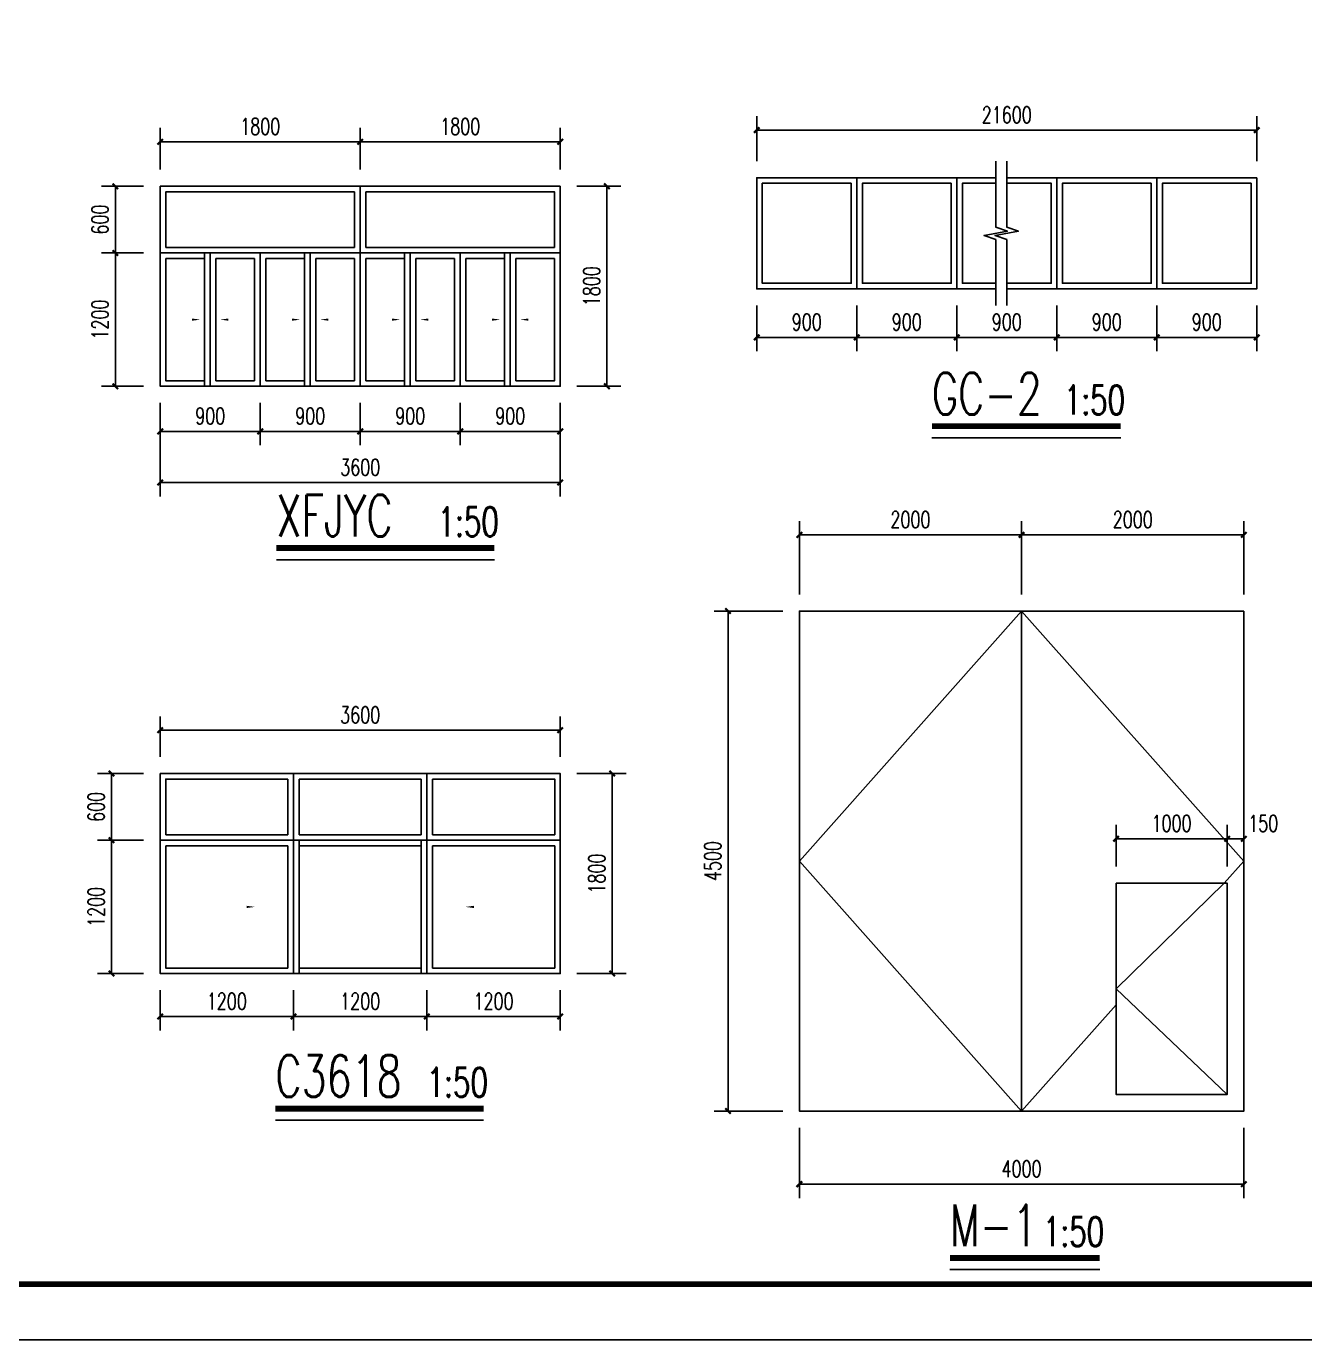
# Model space of a CAD drawing. Extents: x -17471 to 313636, y -71590 to 757901.
# Drawn here: x 80545 to 103556, y 214770 to 238411 of the extents above; entities that cross this region are included whole.
import ezdxf

# ---------------------------------------------------------------- set-up
doc = ezdxf.new("R2010")
doc.units = 0
doc.header["$LTSCALE"] = 1000
doc.header["$MEASUREMENT"] = 0
for name, color, linetype in [('DIM_SYMB', 3, 'Continuous'), ('PUB_DIM', 3, 'Continuous'), ('PUB_TEXT', 7, 'Continuous'), ('PUB_TITLE', 4, 'Continuous'), ('窗立面', 4, 'Continuous')]:
    doc.layers.add(name, color=color, linetype=linetype)
doc.styles.add('_TCH_DIM_T3', font='SIMPLEX', dxfattribs={"width": 0.705882, "bigfont": 'GBCBIG'})
doc.styles.add('HZTXT', font='txt', dxfattribs={"width": 0.7, "height": 300, "bigfont": 'HZTXT'})
doc.dimstyles.new('_TCH_ARCH&&50', dxfattribs={"dimtxt": 148.75, "dimasz": 50, "dimexe": 125, "dimexo": 150, "dimgap": 63.125, "dimtad": 1, "dimdec": 0, "dimzin": 0, "dimdsep": 46, "dimtxsty": '_TCH_DIM_T3', "dimblk": 'ARCHTICK', "dimcen": 0.09, "dimclrt": 7, "dimazin": 2, "dimtfac": 1, "dimtdec": 0, "dimtix": 1, "dimtmove": 2, "dimatfit": 3, "dimfxl": 0, "dimtolj": 1, "dimtzin": 0, "dimarcsym": 0})

# ---------------------------------------------------------------- blocks, each defined once
blk = doc.blocks.new('_ArchTick')
at = {"color": 0, "linetype": 'ByBlock', "const_width": 0.4}
blk.add_lwpolyline([(-0.5, -0.5), (0.5, 0.5)], dxfattribs=at)
blk = doc.blocks.new('*D3013')
at = {"layer": 'Defpoints', "color": 0, "transparency": 16777216}
for p in [(143117, 224567), (143759, 224567), (143759, 220067)]:
    blk.add_point(p, dxfattribs=at)
at = {"layer": 'PUB_DIM', "color": 0, "lineweight": -2, "transparency": 16777216}
for p, q in [((143609, 224567), (142992, 224567)), ((143117, 220067), (143117, 224567)), ((143609, 220067), (142992, 220067))]:
    blk.add_line(p, q, dxfattribs=at)
at = {"layer": 'PUB_DIM', "color": 0, "lineweight": -2, "transparency": 16777216, "xscale": 50, "yscale": 50, "zscale": 50}
for p, rotation in [((143117, 224567), 90), ((143117, 220067), 270)]:
    blk.add_blockref('_ArchTick', p, dxfattribs=dict(at, rotation=rotation))
at = {"layer": 'PUB_DIM', "color": 7, "transparency": 16777216, "insert": (142980, 222317), "char_height": 148.8, "attachment_point": 5, "rotation": 90, "style": '_TCH_DIM_T3'}
blk.add_mtext('\\A1;4500', dxfattribs=at)
blk = doc.blocks.new('*D3014')
at = {"layer": 'Defpoints', "color": 0, "transparency": 16777216}
for p in [(145759, 225252), (143759, 224567), (145759, 224567)]:
    blk.add_point(p, dxfattribs=at)
at = {"layer": 'PUB_DIM', "color": 0, "lineweight": -2, "transparency": 16777216}
for p, q in [((143759, 224717), (143759, 225377)), ((145759, 224717), (145759, 225377)), ((143759, 225252), (145759, 225252))]:
    blk.add_line(p, q, dxfattribs=at)
at = {"layer": 'PUB_DIM', "color": 0, "lineweight": -2, "transparency": 16777216, "xscale": 50, "yscale": 50, "zscale": 50, "rotation": 180}
blk.add_blockref('_ArchTick', (143759, 225252), dxfattribs=at)
at = {"layer": 'PUB_DIM', "color": 0, "lineweight": -2, "transparency": 16777216, "xscale": 50, "yscale": 50, "zscale": 50}
blk.add_blockref('_ArchTick', (145759, 225252), dxfattribs=at)
at = {"layer": 'PUB_DIM', "color": 7, "transparency": 16777216, "insert": (144759, 225390), "char_height": 148.8, "attachment_point": 5, "style": '_TCH_DIM_T3'}
blk.add_mtext('\\A1;2000', dxfattribs=at)
blk = doc.blocks.new('*D3015')
at = {"layer": 'Defpoints', "color": 0, "transparency": 16777216}
for p in [(147759, 225252), (145759, 224567), (147759, 224567)]:
    blk.add_point(p, dxfattribs=at)
at = {"layer": 'PUB_DIM', "color": 0, "lineweight": -2, "transparency": 16777216}
for p, q in [((145759, 224717), (145759, 225377)), ((147759, 224717), (147759, 225377)), ((145759, 225252), (147759, 225252))]:
    blk.add_line(p, q, dxfattribs=at)
at = {"layer": 'PUB_DIM', "color": 0, "lineweight": -2, "transparency": 16777216, "xscale": 50, "yscale": 50, "zscale": 50, "rotation": 180}
blk.add_blockref('_ArchTick', (145759, 225252), dxfattribs=at)
at = {"layer": 'PUB_DIM', "color": 0, "lineweight": -2, "transparency": 16777216, "xscale": 50, "yscale": 50, "zscale": 50}
blk.add_blockref('_ArchTick', (147759, 225252), dxfattribs=at)
at = {"layer": 'PUB_DIM', "color": 7, "transparency": 16777216, "insert": (146759, 225390), "char_height": 148.8, "attachment_point": 5, "style": '_TCH_DIM_T3'}
blk.add_mtext('\\A1;2000', dxfattribs=at)
blk = doc.blocks.new('*D3016')
at = {"layer": 'Defpoints', "color": 0, "transparency": 16777216}
for p in [(143759, 220067), (147759, 220067), (147759, 219409)]:
    blk.add_point(p, dxfattribs=at)
at = {"layer": 'PUB_DIM', "color": 0, "lineweight": -2, "transparency": 16777216}
for p, q in [((143759, 219917), (143759, 219284)), ((147759, 219917), (147759, 219284)), ((143759, 219409), (147759, 219409))]:
    blk.add_line(p, q, dxfattribs=at)
at = {"layer": 'PUB_DIM', "color": 0, "lineweight": -2, "transparency": 16777216, "xscale": 50, "yscale": 50, "zscale": 50, "rotation": 180}
blk.add_blockref('_ArchTick', (143759, 219409), dxfattribs=at)
at = {"layer": 'PUB_DIM', "color": 0, "lineweight": -2, "transparency": 16777216, "xscale": 50, "yscale": 50, "zscale": 50}
blk.add_blockref('_ArchTick', (147759, 219409), dxfattribs=at)
at = {"layer": 'PUB_DIM', "color": 7, "transparency": 16777216, "insert": (145759, 219547), "char_height": 148.8, "attachment_point": 5, "style": '_TCH_DIM_T3'}
blk.add_mtext('\\A1;4000', dxfattribs=at)
blk = doc.blocks.new('*D3017')
at = {"layer": 'Defpoints', "color": 0, "transparency": 16777216}
for p in [(147609, 222517), (146609, 222117), (147609, 222117)]:
    blk.add_point(p, dxfattribs=at)
at = {"layer": 'PUB_DIM', "color": 0, "lineweight": -2, "transparency": 16777216}
for p, q in [((146609, 222267), (146609, 222642)), ((147609, 222267), (147609, 222642)), ((146609, 222517), (147609, 222517))]:
    blk.add_line(p, q, dxfattribs=at)
at = {"layer": 'PUB_DIM', "color": 0, "lineweight": -2, "transparency": 16777216, "xscale": 50, "yscale": 50, "zscale": 50, "rotation": 180}
blk.add_blockref('_ArchTick', (146609, 222517), dxfattribs=at)
at = {"layer": 'PUB_DIM', "color": 0, "lineweight": -2, "transparency": 16777216, "xscale": 50, "yscale": 50, "zscale": 50}
blk.add_blockref('_ArchTick', (147609, 222517), dxfattribs=at)
at = {"layer": 'PUB_DIM', "color": 7, "transparency": 16777216, "insert": (147109, 222655), "char_height": 148.8, "attachment_point": 5, "style": '_TCH_DIM_T3'}
blk.add_mtext('\\A1;1000', dxfattribs=at)
blk = doc.blocks.new('*D3018')
at = {"layer": 'Defpoints', "color": 0, "transparency": 16777216}
for p in [(147759, 222517), (147609, 222117), (147759, 222117)]:
    blk.add_point(p, dxfattribs=at)
at = {"layer": 'PUB_DIM', "color": 0, "lineweight": -2, "transparency": 16777216}
for p, q in [((147609, 222267), (147609, 222642)), ((147759, 222267), (147759, 222642)), ((147609, 222517), (147759, 222517))]:
    blk.add_line(p, q, dxfattribs=at)
at = {"layer": 'PUB_DIM', "color": 0, "lineweight": -2, "transparency": 16777216, "xscale": 50, "yscale": 50, "zscale": 50, "rotation": 180}
blk.add_blockref('_ArchTick', (147609, 222517), dxfattribs=at)
at = {"layer": 'PUB_DIM', "color": 0, "lineweight": -2, "transparency": 16777216, "xscale": 50, "yscale": 50, "zscale": 50}
blk.add_blockref('_ArchTick', (147759, 222517), dxfattribs=at)
at = {"layer": 'PUB_DIM', "color": 7, "transparency": 16777216, "insert": (147934, 222655), "char_height": 148.8, "attachment_point": 5, "style": '_TCH_DIM_T3'}
blk.add_mtext('\\A1;150', dxfattribs=at)
blk = doc.blocks.new('*D3019')
at = {"layer": 'Defpoints', "color": 0, "transparency": 16777216}
for p in [(151509, 222696), (151913, 222696), (151913, 221496)]:
    blk.add_point(p, dxfattribs=at)
at = {"layer": 'PUB_DIM', "color": 0, "lineweight": -2, "transparency": 16777216}
for p, q in [((151763, 222696), (151384, 222696)), ((151509, 221496), (151509, 222696)), ((151763, 221496), (151384, 221496))]:
    blk.add_line(p, q, dxfattribs=at)
at = {"layer": 'PUB_DIM', "color": 0, "lineweight": -2, "transparency": 16777216, "xscale": 50, "yscale": 50, "zscale": 50}
for p, rotation in [((151509, 222696), 90), ((151509, 221496), 270)]:
    blk.add_blockref('_ArchTick', p, dxfattribs=dict(at, rotation=rotation))
at = {"layer": 'PUB_DIM', "color": 7, "transparency": 16777216, "insert": (151371, 222096), "char_height": 148.8, "attachment_point": 5, "rotation": 90, "style": '_TCH_DIM_T3'}
blk.add_mtext('\\A1;1200', dxfattribs=at)
blk = doc.blocks.new('*D3020')
at = {"layer": 'Defpoints', "color": 0, "transparency": 16777216}
for p in [(151509, 223296), (151913, 223296), (151913, 222696)]:
    blk.add_point(p, dxfattribs=at)
at = {"layer": 'PUB_DIM', "color": 0, "lineweight": -2, "transparency": 16777216}
for p, q in [((151763, 223296), (151384, 223296)), ((151509, 222696), (151509, 223296)), ((151763, 222696), (151384, 222696))]:
    blk.add_line(p, q, dxfattribs=at)
at = {"layer": 'PUB_DIM', "color": 0, "lineweight": -2, "transparency": 16777216, "xscale": 50, "yscale": 50, "zscale": 50}
for p, rotation in [((151509, 223296), 90), ((151509, 222696), 270)]:
    blk.add_blockref('_ArchTick', p, dxfattribs=dict(at, rotation=rotation))
at = {"layer": 'PUB_DIM', "color": 7, "transparency": 16777216, "insert": (151371, 222996), "char_height": 148.8, "attachment_point": 5, "rotation": 90, "style": '_TCH_DIM_T3'}
blk.add_mtext('\\A1;600', dxfattribs=at)
blk = doc.blocks.new('*D3021')
at = {"layer": 'Defpoints', "color": 0, "transparency": 16777216}
for p in [(155513, 223296), (155933, 223296), (155513, 221496)]:
    blk.add_point(p, dxfattribs=at)
at = {"layer": 'PUB_DIM', "color": 0, "lineweight": -2, "transparency": 16777216}
for p, q in [((155663, 223296), (156058, 223296)), ((155933, 221496), (155933, 223296)), ((155663, 221496), (156058, 221496))]:
    blk.add_line(p, q, dxfattribs=at)
at = {"layer": 'PUB_DIM', "color": 0, "lineweight": -2, "transparency": 16777216, "xscale": 50, "yscale": 50, "zscale": 50}
for p, rotation in [((155933, 223296), 90), ((155933, 221496), 270)]:
    blk.add_blockref('_ArchTick', p, dxfattribs=dict(at, rotation=rotation))
at = {"layer": 'PUB_DIM', "color": 7, "transparency": 16777216, "insert": (155796, 222396), "char_height": 148.8, "attachment_point": 5, "rotation": 90, "style": '_TCH_DIM_T3'}
blk.add_mtext('\\A1;1800', dxfattribs=at)
blk = doc.blocks.new('*D3022')
at = {"layer": 'Defpoints', "color": 0, "transparency": 16777216}
for p in [(153713, 223696), (151913, 223296), (153713, 223296)]:
    blk.add_point(p, dxfattribs=at)
at = {"layer": 'PUB_DIM', "color": 0, "lineweight": -2, "transparency": 16777216}
for p, q in [((151913, 223446), (151913, 223821)), ((153713, 223446), (153713, 223821)), ((151913, 223696), (153713, 223696))]:
    blk.add_line(p, q, dxfattribs=at)
at = {"layer": 'PUB_DIM', "color": 0, "lineweight": -2, "transparency": 16777216, "xscale": 50, "yscale": 50, "zscale": 50, "rotation": 180}
blk.add_blockref('_ArchTick', (151913, 223696), dxfattribs=at)
at = {"layer": 'PUB_DIM', "color": 0, "lineweight": -2, "transparency": 16777216, "xscale": 50, "yscale": 50, "zscale": 50}
blk.add_blockref('_ArchTick', (153713, 223696), dxfattribs=at)
at = {"layer": 'PUB_DIM', "color": 7, "transparency": 16777216, "insert": (152813, 223834), "char_height": 148.8, "attachment_point": 5, "style": '_TCH_DIM_T3'}
blk.add_mtext('\\A1;1800', dxfattribs=at)
blk = doc.blocks.new('*D3023')
at = {"layer": 'Defpoints', "color": 0, "transparency": 16777216}
for p in [(155513, 223696), (153713, 223296), (155513, 223296)]:
    blk.add_point(p, dxfattribs=at)
at = {"layer": 'PUB_DIM', "color": 0, "lineweight": -2, "transparency": 16777216}
for p, q in [((153713, 223446), (153713, 223821)), ((155513, 223446), (155513, 223821)), ((153713, 223696), (155513, 223696))]:
    blk.add_line(p, q, dxfattribs=at)
at = {"layer": 'PUB_DIM', "color": 0, "lineweight": -2, "transparency": 16777216, "xscale": 50, "yscale": 50, "zscale": 50, "rotation": 180}
blk.add_blockref('_ArchTick', (153713, 223696), dxfattribs=at)
at = {"layer": 'PUB_DIM', "color": 0, "lineweight": -2, "transparency": 16777216, "xscale": 50, "yscale": 50, "zscale": 50}
blk.add_blockref('_ArchTick', (155513, 223696), dxfattribs=at)
at = {"layer": 'PUB_DIM', "color": 7, "transparency": 16777216, "insert": (154613, 223834), "char_height": 148.8, "attachment_point": 5, "style": '_TCH_DIM_T3'}
blk.add_mtext('\\A1;1800', dxfattribs=at)
blk = doc.blocks.new('*D3024')
at = {"layer": 'Defpoints', "color": 0, "transparency": 16777216}
for p in [(151913, 221496), (152813, 221496), (152813, 221090)]:
    blk.add_point(p, dxfattribs=at)
at = {"layer": 'PUB_DIM', "color": 0, "lineweight": -2, "transparency": 16777216}
for p, q in [((151913, 221346), (151913, 220965)), ((152813, 221346), (152813, 220965)), ((151913, 221090), (152813, 221090))]:
    blk.add_line(p, q, dxfattribs=at)
at = {"layer": 'PUB_DIM', "color": 0, "lineweight": -2, "transparency": 16777216, "xscale": 50, "yscale": 50, "zscale": 50, "rotation": 180}
blk.add_blockref('_ArchTick', (151913, 221090), dxfattribs=at)
at = {"layer": 'PUB_DIM', "color": 0, "lineweight": -2, "transparency": 16777216, "xscale": 50, "yscale": 50, "zscale": 50}
blk.add_blockref('_ArchTick', (152813, 221090), dxfattribs=at)
at = {"layer": 'PUB_DIM', "color": 7, "transparency": 16777216, "insert": (152363, 221228), "char_height": 148.8, "attachment_point": 5, "style": '_TCH_DIM_T3'}
blk.add_mtext('\\A1;900', dxfattribs=at)
blk = doc.blocks.new('*D3025')
at = {"layer": 'Defpoints', "color": 0, "transparency": 16777216}
for p in [(152813, 221496), (153713, 221496), (153713, 221090)]:
    blk.add_point(p, dxfattribs=at)
at = {"layer": 'PUB_DIM', "color": 0, "lineweight": -2, "transparency": 16777216}
for p, q in [((152813, 221346), (152813, 220965)), ((153713, 221346), (153713, 220965)), ((152813, 221090), (153713, 221090))]:
    blk.add_line(p, q, dxfattribs=at)
at = {"layer": 'PUB_DIM', "color": 0, "lineweight": -2, "transparency": 16777216, "xscale": 50, "yscale": 50, "zscale": 50, "rotation": 180}
blk.add_blockref('_ArchTick', (152813, 221090), dxfattribs=at)
at = {"layer": 'PUB_DIM', "color": 0, "lineweight": -2, "transparency": 16777216, "xscale": 50, "yscale": 50, "zscale": 50}
blk.add_blockref('_ArchTick', (153713, 221090), dxfattribs=at)
at = {"layer": 'PUB_DIM', "color": 7, "transparency": 16777216, "insert": (153263, 221228), "char_height": 148.8, "attachment_point": 5, "style": '_TCH_DIM_T3'}
blk.add_mtext('\\A1;900', dxfattribs=at)
blk = doc.blocks.new('*D3026')
at = {"layer": 'Defpoints', "color": 0, "transparency": 16777216}
for p in [(153713, 221496), (154613, 221496), (154613, 221090)]:
    blk.add_point(p, dxfattribs=at)
at = {"layer": 'PUB_DIM', "color": 0, "lineweight": -2, "transparency": 16777216}
for p, q in [((153713, 221346), (153713, 220965)), ((154613, 221346), (154613, 220965)), ((153713, 221090), (154613, 221090))]:
    blk.add_line(p, q, dxfattribs=at)
at = {"layer": 'PUB_DIM', "color": 0, "lineweight": -2, "transparency": 16777216, "xscale": 50, "yscale": 50, "zscale": 50, "rotation": 180}
blk.add_blockref('_ArchTick', (153713, 221090), dxfattribs=at)
at = {"layer": 'PUB_DIM', "color": 0, "lineweight": -2, "transparency": 16777216, "xscale": 50, "yscale": 50, "zscale": 50}
blk.add_blockref('_ArchTick', (154613, 221090), dxfattribs=at)
at = {"layer": 'PUB_DIM', "color": 7, "transparency": 16777216, "insert": (154163, 221228), "char_height": 148.8, "attachment_point": 5, "style": '_TCH_DIM_T3'}
blk.add_mtext('\\A1;900', dxfattribs=at)
blk = doc.blocks.new('*D3027')
at = {"layer": 'Defpoints', "color": 0, "transparency": 16777216}
for p in [(154613, 221496), (155513, 221496), (155513, 221090)]:
    blk.add_point(p, dxfattribs=at)
at = {"layer": 'PUB_DIM', "color": 0, "lineweight": -2, "transparency": 16777216}
for p, q in [((154613, 221346), (154613, 220965)), ((155513, 221346), (155513, 220965)), ((154613, 221090), (155513, 221090))]:
    blk.add_line(p, q, dxfattribs=at)
at = {"layer": 'PUB_DIM', "color": 0, "lineweight": -2, "transparency": 16777216, "xscale": 50, "yscale": 50, "zscale": 50, "rotation": 180}
blk.add_blockref('_ArchTick', (154613, 221090), dxfattribs=at)
at = {"layer": 'PUB_DIM', "color": 0, "lineweight": -2, "transparency": 16777216, "xscale": 50, "yscale": 50, "zscale": 50}
blk.add_blockref('_ArchTick', (155513, 221090), dxfattribs=at)
at = {"layer": 'PUB_DIM', "color": 7, "transparency": 16777216, "insert": (155063, 221228), "char_height": 148.8, "attachment_point": 5, "style": '_TCH_DIM_T3'}
blk.add_mtext('\\A1;900', dxfattribs=at)
blk = doc.blocks.new('*D3028')
at = {"layer": 'Defpoints', "color": 0, "transparency": 16777216}
for p in [(151913, 221496), (155513, 221496), (155513, 220630)]:
    blk.add_point(p, dxfattribs=at)
at = {"layer": 'PUB_DIM', "color": 0, "lineweight": -2, "transparency": 16777216}
for p, q in [((151913, 221346), (151913, 220505)), ((155513, 221346), (155513, 220505)), ((151913, 220630), (155513, 220630))]:
    blk.add_line(p, q, dxfattribs=at)
at = {"layer": 'PUB_DIM', "color": 0, "lineweight": -2, "transparency": 16777216, "xscale": 50, "yscale": 50, "zscale": 50, "rotation": 180}
blk.add_blockref('_ArchTick', (151913, 220630), dxfattribs=at)
at = {"layer": 'PUB_DIM', "color": 0, "lineweight": -2, "transparency": 16777216, "xscale": 50, "yscale": 50, "zscale": 50}
blk.add_blockref('_ArchTick', (155513, 220630), dxfattribs=at)
at = {"layer": 'PUB_DIM', "color": 7, "transparency": 16777216, "insert": (153713, 220767), "char_height": 148.8, "attachment_point": 5, "style": '_TCH_DIM_T3'}
blk.add_mtext('\\A1;3600', dxfattribs=at)
blk = doc.blocks.new('*D3029')
at = {"layer": 'Defpoints', "color": 0, "transparency": 16777216}
for p in [(159768, 221261), (160968, 221261), (160968, 220875)]:
    blk.add_point(p, dxfattribs=at)
at = {"layer": 'PUB_DIM', "color": 0, "lineweight": -2, "transparency": 16777216}
for p, q in [((159768, 221111), (159768, 220750)), ((160968, 221111), (160968, 220750)), ((159768, 220875), (160968, 220875))]:
    blk.add_line(p, q, dxfattribs=at)
at = {"layer": 'PUB_DIM', "color": 0, "lineweight": -2, "transparency": 16777216, "xscale": 50, "yscale": 50, "zscale": 50, "rotation": 180}
blk.add_blockref('_ArchTick', (159768, 220875), dxfattribs=at)
at = {"layer": 'PUB_DIM', "color": 0, "lineweight": -2, "transparency": 16777216, "xscale": 50, "yscale": 50, "zscale": 50}
blk.add_blockref('_ArchTick', (160968, 220875), dxfattribs=at)
at = {"layer": 'PUB_DIM', "color": 7, "transparency": 16777216, "insert": (160368, 221012), "char_height": 148.8, "attachment_point": 5, "style": '_TCH_DIM_T3'}
blk.add_mtext('\\A1;1200', dxfattribs=at)
blk = doc.blocks.new('*D3030')
at = {"layer": 'Defpoints', "color": 0, "transparency": 16777216}
for p in [(160968, 221261), (162168, 221261), (162168, 220875)]:
    blk.add_point(p, dxfattribs=at)
at = {"layer": 'PUB_DIM', "color": 0, "lineweight": -2, "transparency": 16777216}
for p, q in [((160968, 221111), (160968, 220750)), ((162168, 221111), (162168, 220750)), ((160968, 220875), (162168, 220875))]:
    blk.add_line(p, q, dxfattribs=at)
at = {"layer": 'PUB_DIM', "color": 0, "lineweight": -2, "transparency": 16777216, "xscale": 50, "yscale": 50, "zscale": 50, "rotation": 180}
blk.add_blockref('_ArchTick', (160968, 220875), dxfattribs=at)
at = {"layer": 'PUB_DIM', "color": 0, "lineweight": -2, "transparency": 16777216, "xscale": 50, "yscale": 50, "zscale": 50}
blk.add_blockref('_ArchTick', (162168, 220875), dxfattribs=at)
at = {"layer": 'PUB_DIM', "color": 7, "transparency": 16777216, "insert": (161568, 221012), "char_height": 148.8, "attachment_point": 5, "style": '_TCH_DIM_T3'}
blk.add_mtext('\\A1;1200', dxfattribs=at)
blk = doc.blocks.new('*D3031')
at = {"layer": 'Defpoints', "color": 0, "transparency": 16777216}
for p in [(162168, 221261), (163368, 221261), (163368, 220875)]:
    blk.add_point(p, dxfattribs=at)
at = {"layer": 'PUB_DIM', "color": 0, "lineweight": -2, "transparency": 16777216}
for p, q in [((162168, 221111), (162168, 220750)), ((163368, 221111), (163368, 220750)), ((162168, 220875), (163368, 220875))]:
    blk.add_line(p, q, dxfattribs=at)
at = {"layer": 'PUB_DIM', "color": 0, "lineweight": -2, "transparency": 16777216, "xscale": 50, "yscale": 50, "zscale": 50, "rotation": 180}
blk.add_blockref('_ArchTick', (162168, 220875), dxfattribs=at)
at = {"layer": 'PUB_DIM', "color": 0, "lineweight": -2, "transparency": 16777216, "xscale": 50, "yscale": 50, "zscale": 50}
blk.add_blockref('_ArchTick', (163368, 220875), dxfattribs=at)
at = {"layer": 'PUB_DIM', "color": 7, "transparency": 16777216, "insert": (162768, 221012), "char_height": 148.8, "attachment_point": 5, "style": '_TCH_DIM_T3'}
blk.add_mtext('\\A1;1200', dxfattribs=at)
blk = doc.blocks.new('*D3032')
at = {"layer": 'Defpoints', "color": 0, "transparency": 16777216}
for p in [(163368, 223451), (159768, 223061), (163368, 223061)]:
    blk.add_point(p, dxfattribs=at)
at = {"layer": 'PUB_DIM', "color": 0, "lineweight": -2, "transparency": 16777216}
for p, q in [((159768, 223211), (159768, 223576)), ((163368, 223211), (163368, 223576)), ((159768, 223451), (163368, 223451))]:
    blk.add_line(p, q, dxfattribs=at)
at = {"layer": 'PUB_DIM', "color": 0, "lineweight": -2, "transparency": 16777216, "xscale": 50, "yscale": 50, "zscale": 50, "rotation": 180}
blk.add_blockref('_ArchTick', (159768, 223451), dxfattribs=at)
at = {"layer": 'PUB_DIM', "color": 0, "lineweight": -2, "transparency": 16777216, "xscale": 50, "yscale": 50, "zscale": 50}
blk.add_blockref('_ArchTick', (163368, 223451), dxfattribs=at)
at = {"layer": 'PUB_DIM', "color": 7, "transparency": 16777216, "insert": (161568, 223589), "char_height": 148.8, "attachment_point": 5, "style": '_TCH_DIM_T3'}
blk.add_mtext('\\A1;3600', dxfattribs=at)
blk = doc.blocks.new('*D3033')
at = {"layer": 'Defpoints', "color": 0, "transparency": 16777216}
for p in [(159330, 222461), (159768, 222461), (159768, 221261)]:
    blk.add_point(p, dxfattribs=at)
at = {"layer": 'PUB_DIM', "color": 0, "lineweight": -2, "transparency": 16777216}
for p, q in [((159618, 222461), (159205, 222461)), ((159330, 221261), (159330, 222461)), ((159618, 221261), (159205, 221261))]:
    blk.add_line(p, q, dxfattribs=at)
at = {"layer": 'PUB_DIM', "color": 0, "lineweight": -2, "transparency": 16777216, "xscale": 50, "yscale": 50, "zscale": 50}
for p, rotation in [((159330, 222461), 90), ((159330, 221261), 270)]:
    blk.add_blockref('_ArchTick', p, dxfattribs=dict(at, rotation=rotation))
at = {"layer": 'PUB_DIM', "color": 7, "transparency": 16777216, "insert": (159192, 221861), "char_height": 148.8, "attachment_point": 5, "rotation": 90, "style": '_TCH_DIM_T3'}
blk.add_mtext('\\A1;1200', dxfattribs=at)
blk = doc.blocks.new('*D3034')
at = {"layer": 'Defpoints', "color": 0, "transparency": 16777216}
for p in [(159330, 223061), (159768, 223061), (159768, 222461)]:
    blk.add_point(p, dxfattribs=at)
at = {"layer": 'PUB_DIM', "color": 0, "lineweight": -2, "transparency": 16777216}
for p, q in [((159618, 223061), (159205, 223061)), ((159330, 222461), (159330, 223061)), ((159618, 222461), (159205, 222461))]:
    blk.add_line(p, q, dxfattribs=at)
at = {"layer": 'PUB_DIM', "color": 0, "lineweight": -2, "transparency": 16777216, "xscale": 50, "yscale": 50, "zscale": 50}
for p, rotation in [((159330, 223061), 90), ((159330, 222461), 270)]:
    blk.add_blockref('_ArchTick', p, dxfattribs=dict(at, rotation=rotation))
at = {"layer": 'PUB_DIM', "color": 7, "transparency": 16777216, "insert": (159192, 222761), "char_height": 148.8, "attachment_point": 5, "rotation": 90, "style": '_TCH_DIM_T3'}
blk.add_mtext('\\A1;600', dxfattribs=at)
blk = doc.blocks.new('*D3035')
at = {"layer": 'Defpoints', "color": 0, "transparency": 16777216}
for p in [(163368, 223061), (163836, 223061), (163368, 221261)]:
    blk.add_point(p, dxfattribs=at)
at = {"layer": 'PUB_DIM', "color": 0, "lineweight": -2, "transparency": 16777216}
for p, q in [((163518, 223061), (163961, 223061)), ((163836, 221261), (163836, 223061)), ((163518, 221261), (163961, 221261))]:
    blk.add_line(p, q, dxfattribs=at)
at = {"layer": 'PUB_DIM', "color": 0, "lineweight": -2, "transparency": 16777216, "xscale": 50, "yscale": 50, "zscale": 50}
for p, rotation in [((163836, 223061), 90), ((163836, 221261), 270)]:
    blk.add_blockref('_ArchTick', p, dxfattribs=dict(at, rotation=rotation))
at = {"layer": 'PUB_DIM', "color": 7, "transparency": 16777216, "insert": (163698, 222161), "char_height": 148.8, "attachment_point": 5, "rotation": 90, "style": '_TCH_DIM_T3'}
blk.add_mtext('\\A1;1800', dxfattribs=at)
blk = doc.blocks.new('*D3044')
at = {"layer": 'Defpoints', "color": 0, "transparency": 16777216}
for p in [(146145, 233822), (147045, 233822), (147045, 233385)]:
    blk.add_point(p, dxfattribs=at)
at = {"layer": 'PUB_DIM', "color": 0, "lineweight": -2, "transparency": 16777216}
for p, q in [((146145, 233672), (146145, 233260)), ((147045, 233672), (147045, 233260)), ((146145, 233385), (147045, 233385))]:
    blk.add_line(p, q, dxfattribs=at)
at = {"layer": 'PUB_DIM', "color": 0, "lineweight": -2, "transparency": 16777216, "xscale": 50, "yscale": 50, "zscale": 50, "rotation": 180}
blk.add_blockref('_ArchTick', (146145, 233385), dxfattribs=at)
at = {"layer": 'PUB_DIM', "color": 0, "lineweight": -2, "transparency": 16777216, "xscale": 50, "yscale": 50, "zscale": 50}
blk.add_blockref('_ArchTick', (147045, 233385), dxfattribs=at)
at = {"layer": 'PUB_DIM', "color": 7, "transparency": 16777216, "insert": (146595, 233523), "char_height": 148.8, "attachment_point": 5, "style": '_TCH_DIM_T3'}
blk.add_mtext('\\A1;900', dxfattribs=at)
blk = doc.blocks.new('*D3045')
at = {"layer": 'Defpoints', "color": 0, "transparency": 16777216}
for p in [(147045, 233822), (147945, 233822), (147945, 233385)]:
    blk.add_point(p, dxfattribs=at)
at = {"layer": 'PUB_DIM', "color": 0, "lineweight": -2, "transparency": 16777216}
for p, q in [((147045, 233672), (147045, 233260)), ((147945, 233672), (147945, 233260)), ((147045, 233385), (147945, 233385))]:
    blk.add_line(p, q, dxfattribs=at)
at = {"layer": 'PUB_DIM', "color": 0, "lineweight": -2, "transparency": 16777216, "xscale": 50, "yscale": 50, "zscale": 50, "rotation": 180}
blk.add_blockref('_ArchTick', (147045, 233385), dxfattribs=at)
at = {"layer": 'PUB_DIM', "color": 0, "lineweight": -2, "transparency": 16777216, "xscale": 50, "yscale": 50, "zscale": 50}
blk.add_blockref('_ArchTick', (147945, 233385), dxfattribs=at)
at = {"layer": 'PUB_DIM', "color": 7, "transparency": 16777216, "insert": (147495, 233523), "char_height": 148.8, "attachment_point": 5, "style": '_TCH_DIM_T3'}
blk.add_mtext('\\A1;900', dxfattribs=at)
blk = doc.blocks.new('*D3046')
at = {"layer": 'Defpoints', "color": 0, "transparency": 16777216}
for p in [(147945, 233822), (148845, 233822), (148845, 233385)]:
    blk.add_point(p, dxfattribs=at)
at = {"layer": 'PUB_DIM', "color": 0, "lineweight": -2, "transparency": 16777216}
for p, q in [((147945, 233672), (147945, 233260)), ((148845, 233672), (148845, 233260)), ((147945, 233385), (148845, 233385))]:
    blk.add_line(p, q, dxfattribs=at)
at = {"layer": 'PUB_DIM', "color": 0, "lineweight": -2, "transparency": 16777216, "xscale": 50, "yscale": 50, "zscale": 50, "rotation": 180}
blk.add_blockref('_ArchTick', (147945, 233385), dxfattribs=at)
at = {"layer": 'PUB_DIM', "color": 0, "lineweight": -2, "transparency": 16777216, "xscale": 50, "yscale": 50, "zscale": 50}
blk.add_blockref('_ArchTick', (148845, 233385), dxfattribs=at)
at = {"layer": 'PUB_DIM', "color": 7, "transparency": 16777216, "insert": (148395, 233523), "char_height": 148.8, "attachment_point": 5, "style": '_TCH_DIM_T3'}
blk.add_mtext('\\A1;900', dxfattribs=at)
blk = doc.blocks.new('*D3047')
at = {"layer": 'Defpoints', "color": 0, "transparency": 16777216}
for p in [(148845, 233822), (149745, 233822), (149745, 233385)]:
    blk.add_point(p, dxfattribs=at)
at = {"layer": 'PUB_DIM', "color": 0, "lineweight": -2, "transparency": 16777216}
for p, q in [((148845, 233672), (148845, 233260)), ((149745, 233672), (149745, 233260)), ((148845, 233385), (149745, 233385))]:
    blk.add_line(p, q, dxfattribs=at)
at = {"layer": 'PUB_DIM', "color": 0, "lineweight": -2, "transparency": 16777216, "xscale": 50, "yscale": 50, "zscale": 50, "rotation": 180}
blk.add_blockref('_ArchTick', (148845, 233385), dxfattribs=at)
at = {"layer": 'PUB_DIM', "color": 0, "lineweight": -2, "transparency": 16777216, "xscale": 50, "yscale": 50, "zscale": 50}
blk.add_blockref('_ArchTick', (149745, 233385), dxfattribs=at)
at = {"layer": 'PUB_DIM', "color": 7, "transparency": 16777216, "insert": (149295, 233523), "char_height": 148.8, "attachment_point": 5, "style": '_TCH_DIM_T3'}
blk.add_mtext('\\A1;900', dxfattribs=at)
blk = doc.blocks.new('*D3048')
at = {"layer": 'Defpoints', "color": 0, "transparency": 16777216}
for p in [(149745, 233822), (150645, 233822), (150645, 233385)]:
    blk.add_point(p, dxfattribs=at)
at = {"layer": 'PUB_DIM', "color": 0, "lineweight": -2, "transparency": 16777216}
for p, q in [((149745, 233672), (149745, 233260)), ((150645, 233672), (150645, 233260)), ((149745, 233385), (150645, 233385))]:
    blk.add_line(p, q, dxfattribs=at)
at = {"layer": 'PUB_DIM', "color": 0, "lineweight": -2, "transparency": 16777216, "xscale": 50, "yscale": 50, "zscale": 50, "rotation": 180}
blk.add_blockref('_ArchTick', (149745, 233385), dxfattribs=at)
at = {"layer": 'PUB_DIM', "color": 0, "lineweight": -2, "transparency": 16777216, "xscale": 50, "yscale": 50, "zscale": 50}
blk.add_blockref('_ArchTick', (150645, 233385), dxfattribs=at)
at = {"layer": 'PUB_DIM', "color": 7, "transparency": 16777216, "insert": (150195, 233523), "char_height": 148.8, "attachment_point": 5, "style": '_TCH_DIM_T3'}
blk.add_mtext('\\A1;900', dxfattribs=at)
blk = doc.blocks.new('*D3049')
at = {"layer": 'Defpoints', "color": 0, "transparency": 16777216}
for p in [(150645, 235251), (146145, 234822), (150645, 234822)]:
    blk.add_point(p, dxfattribs=at)
at = {"layer": 'PUB_DIM', "color": 0, "lineweight": -2, "transparency": 16777216}
for p, q in [((146145, 234972), (146145, 235376)), ((150645, 234972), (150645, 235376)), ((146145, 235251), (150645, 235251))]:
    blk.add_line(p, q, dxfattribs=at)
at = {"layer": 'PUB_DIM', "color": 0, "lineweight": -2, "transparency": 16777216, "xscale": 50, "yscale": 50, "zscale": 50, "rotation": 180}
blk.add_blockref('_ArchTick', (146145, 235251), dxfattribs=at)
at = {"layer": 'PUB_DIM', "color": 0, "lineweight": -2, "transparency": 16777216, "xscale": 50, "yscale": 50, "zscale": 50}
blk.add_blockref('_ArchTick', (150645, 235251), dxfattribs=at)
at = {"layer": 'PUB_DIM', "color": 7, "transparency": 16777216, "insert": (148395, 235388), "char_height": 148.8, "attachment_point": 5, "style": '_TCH_DIM_T3'}
blk.add_mtext('\\A1;21600', dxfattribs=at)
blk = doc.blocks.new('M1')
at = {"color": 6}
for p, q in [((145759.3, 224567), (143759.3, 222317)), ((145759.3, 224567), (145759.3, 220067)), ((145759.3, 224567), (147759.3, 222317)), ((143759.3, 222317), (145759.3, 220067)), ((147759.3, 222317), (147581.4, 222116.9)), ((147581.4, 222116.9), (146609.3, 221166.9)), ((146609.3, 221166.9), (147609.3, 220216.9)), ((146609.3, 221023.2), (145759.3, 220067))]:
    blk.add_line(p, q, dxfattribs=at)
for points in [[(147759.3, 224567), (143759.3, 224567), (143759.3, 220067), (147759.3, 220067)], [(146609.3, 222116.9), (147609.3, 222116.9), (147609.3, 220216.9), (146609.3, 220216.9)]]:
    blk.add_lwpolyline(points, close=True, dxfattribs=at)
at = {"layer": 'PUB_DIM'}
for p1, p2, distance, picture, middle in [((143759.3, 224567), (145759.3, 224567), 685.3, '*D3014', (144759.3, 225389.7)), ((145759.3, 224567), (147759.3, 224567), 685.3, '*D3015', (146759.3, 225389.7)), ((143759.3, 220067), (143759.3, 224567), 642.3, '*D3013', (142979.5, 222317)), ((146609.3, 222116.9), (147609.3, 222116.9), 400.5, '*D3017', (147109.3, 222654.9)), ((143759.3, 220067), (147759.3, 220067), -657.8, '*D3016', (145759.3, 219546.7))]:
    dim = blk.add_aligned_dim(p1=p1, p2=p2, distance=distance, dimstyle='_TCH_ARCH&&50', dxfattribs=at)
    dim.commit()
    dim.dimension.update_dxf_attribs({"geometry": picture, "text_midpoint": middle})
dim = blk.add_linear_dim(base=(147759.3, 222517.4), p1=(147609.3, 222116.9), p2=(147759.3, 222116.9), angle=0, dimstyle='_TCH_ARCH&&50', dxfattribs=at)
dim.commit()
dim.dimension.update_dxf_attribs({"geometry": '*D3018', "text_midpoint": (147934.3, 222654.9), "dimtype": 161})
blk = doc.blocks.new('C1')
at = {"layer": 'DIM_SYMB'}
for points in [[(152050.2, 222095.8, 0, 0, 0), (152273.7, 222095.8, 0, 20, 0), (152198.7, 222095.8, 0, 0, 0)], [(152675.1, 222095.8, 0, 0, 0), (152451.6, 222095.8, 0, 20, 0), (152526.6, 222095.8, 0, 0, 0)], [(152950.2, 222095.8, 0, 0, 0), (153173.7, 222095.8, 0, 20, 0), (153098.7, 222095.8, 0, 0, 0)], [(153575.1, 222095.8, 0, 0, 0), (153351.6, 222095.8, 0, 20, 0), (153426.6, 222095.8, 0, 0, 0)], [(153850.2, 222095.8, 0, 0, 0), (154073.7, 222095.8, 0, 20, 0), (153998.7, 222095.8, 0, 0, 0)], [(154475.1, 222095.8, 0, 0, 0), (154251.6, 222095.8, 0, 20, 0), (154326.6, 222095.8, 0, 0, 0)], [(154750.2, 222095.8, 0, 0, 0), (154973.7, 222095.8, 0, 20, 0), (154898.7, 222095.8, 0, 0, 0)], [(155375.1, 222095.8, 0, 0, 0), (155151.6, 222095.8, 0, 20, 0), (155226.6, 222095.8, 0, 0, 0)]]:
    blk.add_lwpolyline(points, format="xyseb", dxfattribs=at)
at = {"layer": '窗立面', "color": 4}
for p, q in [((153712.6, 221495.8), (153712.6, 223295.8)), ((153662.6, 222745.8), (153662.6, 223245.8)), ((153762.6, 222745.8), (153762.6, 223245.8)), ((153662.6, 222745.8), (151962.6, 222745.8)), ((155462.6, 222745.8), (153762.6, 222745.8)), ((155512.6, 222695.8), (151912.6, 222695.8)), ((152312.6, 222645.8), (151962.6, 222645.8)), ((152312.6, 221495.8), (152312.6, 222695.8)), ((152362.6, 221495.8), (152362.6, 222695.8)), ((152412.6, 221545.8), (152412.6, 222645.8)), ((152762.6, 222645.8), (152412.6, 222645.8)), ((152762.6, 221545.8), (152762.6, 222645.8)), ((152812.6, 221495.8), (152812.6, 222695.8)), ((152862.6, 221545.8), (152862.6, 222645.8)), ((153212.6, 222645.8), (152862.6, 222645.8)), ((153212.6, 221495.8), (153212.6, 222695.8)), ((153262.6, 221495.8), (153262.6, 222695.8)), ((153312.6, 221545.8), (153312.6, 222645.8)), ((153662.6, 222645.8), (153312.6, 222645.8)), ((153662.6, 221545.8), (153662.6, 222645.8)), ((153762.6, 221545.8), (153762.6, 222645.8)), ((154112.6, 222645.8), (153762.6, 222645.8)), ((154112.6, 221495.8), (154112.6, 222695.8)), ((154162.6, 221495.8), (154162.6, 222695.8)), ((154212.6, 221545.8), (154212.6, 222645.8)), ((154562.6, 222645.8), (154212.6, 222645.8)), ((154562.6, 221545.8), (154562.6, 222645.8)), ((154612.6, 221495.8), (154612.6, 222695.8)), ((154662.6, 221545.8), (154662.6, 222645.8)), ((155012.6, 222645.8), (154662.6, 222645.8)), ((155012.6, 221495.8), (155012.6, 222695.8)), ((155062.6, 221495.8), (155062.6, 222695.8)), ((155112.6, 221545.8), (155112.6, 222645.8)), ((155462.6, 222645.8), (155112.6, 222645.8))]:
    blk.add_line(p, q, dxfattribs=at)
blk.add_lwpolyline([(155512.6, 223295.8), (151912.6, 223295.8), (151912.6, 221495.8), (155512.6, 221495.8)], close=True, dxfattribs=at)
for points in [[(153662.6, 223245.8), (151962.6, 223245.8), (151962.6, 222745.8)], [(155462.6, 222745.8), (155462.6, 223245.8), (153762.6, 223245.8)], [(151962.6, 222645.8), (151962.6, 221545.8), (152312.6, 221545.8)], [(155112.6, 221545.8), (155462.6, 221545.8), (155462.6, 222645.8)], [(152412.6, 221545.8), (152762.6, 221545.8)], [(152862.6, 221545.8), (153212.6, 221545.8)], [(153312.6, 221545.8), (153662.6, 221545.8)], [(153762.6, 221545.8), (154112.6, 221545.8)], [(154212.6, 221545.8), (154562.6, 221545.8)], [(154662.6, 221545.8), (155012.6, 221545.8)]]:
    blk.add_lwpolyline(points, dxfattribs=at)
at = {"layer": 'PUB_DIM'}
for p1, p2, distance, picture, middle in [((151912.6, 223295.8), (153712.6, 223295.8), 400.7, '*D3022', (152812.6, 223834)), ((153712.6, 223295.8), (155512.6, 223295.8), 400.7, '*D3023', (154612.6, 223834)), ((151912.6, 222695.8), (151912.6, 223295.8), 403.9, '*D3020', (151371.3, 222995.8)), ((155512.6, 221495.8), (155512.6, 223295.8), -420.8, '*D3021', (155796, 222395.8)), ((151912.6, 221495.8), (151912.6, 222695.8), 403.9, '*D3019', (151371.3, 222095.8)), ((151912.6, 221495.8), (152812.6, 221495.8), -405.6, '*D3024', (152362.6, 221227.7)), ((151912.6, 221495.8), (155512.6, 221495.8), -865.9, '*D3028', (153712.6, 220767.5)), ((152812.6, 221495.8), (153712.6, 221495.8), -405.6, '*D3025', (153262.6, 221227.7)), ((153712.6, 221495.8), (154612.6, 221495.8), -405.6, '*D3026', (154162.6, 221227.7)), ((154612.6, 221495.8), (155512.6, 221495.8), -405.6, '*D3027', (155062.6, 221227.7))]:
    dim = blk.add_aligned_dim(p1=p1, p2=p2, distance=distance, dimstyle='_TCH_ARCH&&50', dxfattribs=at)
    dim.commit()
    dim.dimension.update_dxf_attribs({"geometry": picture, "text_midpoint": middle})
blk = doc.blocks.new('XFC')
at = {"layer": 'DIM_SYMB'}
for points in [[(160125.9, 221861, 0, 0, 0), (160620.8, 221861, 0, 20, 0), (160545.8, 221861, 0, 0, 0)], [(163010.9, 221861, 0, 0, 0), (162516, 221861, 0, 20, 0), (162591, 221861, 0, 0, 0)]]:
    blk.add_lwpolyline(points, format="xyseb", dxfattribs=at)
at = {"layer": '窗立面', "color": 4}
for p, q in [((160968.4, 221261), (160968.4, 223061)), ((162168.4, 221261), (162168.4, 223061)), ((160918.4, 222511), (160918.4, 223011)), ((161018.4, 222511), (161018.4, 223011)), ((162118.4, 222511), (162118.4, 223011)), ((162218.4, 222511), (162218.4, 223011)), ((159818.4, 222511), (160918.4, 222511)), ((161018.4, 222511), (162118.4, 222511)), ((162218.4, 222511), (163318.4, 222511)), ((159768.4, 222461), (163368.4, 222461)), ((159818.4, 222411), (160918.4, 222411)), ((160918.4, 221311), (160918.4, 222411)), ((161018.4, 221261), (161018.4, 222461)), ((161018.4, 222411), (162118.4, 222411)), ((162118.4, 221261), (162118.4, 222461)), ((162218.4, 221311), (162218.4, 222411)), ((162218.4, 222411), (163318.4, 222411))]:
    blk.add_line(p, q, dxfattribs=at)
blk.add_lwpolyline([(159768.4, 223061), (163368.4, 223061), (163368.4, 221261), (159768.4, 221261)], close=True, dxfattribs=at)
for points in [[(159818.4, 222511), (159818.4, 223011), (160918.4, 223011)], [(161018.4, 223011), (162118.4, 223011)], [(162218.4, 223011), (163318.4, 223011), (163318.4, 222511)], [(160918.4, 221311), (159818.4, 221311), (159818.4, 222411)], [(163318.4, 222411), (163318.4, 221311), (162218.4, 221311)], [(162118.4, 221311), (161018.4, 221311)]]:
    blk.add_lwpolyline(points, dxfattribs=at)
at = {"layer": 'PUB_DIM'}
for p1, p2, distance, picture, middle in [((159768.4, 223061), (163368.4, 223061), 390.3, '*D3032', (161568.4, 223588.8)), ((159768.4, 222461), (159768.4, 223061), 438.9, '*D3034', (159192, 222761)), ((163368.4, 221261), (163368.4, 223061), -467.4, '*D3035', (163698.3, 222161)), ((159768.4, 221261), (159768.4, 222461), 438.9, '*D3033', (159192, 221861)), ((159768.4, 221261), (160968.4, 221261), -386.1, '*D3029', (160368.4, 221012.5)), ((160968.4, 221261), (162168.4, 221261), -386.1, '*D3030', (161568.4, 221012.5)), ((162168.4, 221261), (163368.4, 221261), -386.1, '*D3031', (162768.4, 221012.5))]:
    dim = blk.add_aligned_dim(p1=p1, p2=p2, distance=distance, dimstyle='_TCH_ARCH&&50', dxfattribs=at)
    dim.commit()
    dim.dimension.update_dxf_attribs({"geometry": picture, "text_midpoint": middle})
blk = doc.blocks.new('C3')
at = {"layer": 'DIM_SYMB'}
for points in [[(148294.9, 234971.7), (148294.9, 234377.9), (148399.9, 234339.7), (148189.9, 234302.7), (148294.9, 234265.4), (148294.9, 233671.7)], [(148394.9, 234971.7), (148394.9, 234377.9), (148499.9, 234339.7), (148289.9, 234302.7), (148394.9, 234265.4), (148394.9, 233671.7)]]:
    blk.add_lwpolyline(points, dxfattribs=at)
at = {"layer": '窗立面'}
for points in [[(147044.9, 234821.7), (146144.9, 234821.7), (146144.9, 233821.7), (147044.9, 233821.7)], [(146994.9, 234771.7), (146194.9, 234771.7), (146194.9, 233871.7), (146994.9, 233871.7)], [(147944.9, 234821.7), (147044.9, 234821.7), (147044.9, 233821.7), (147944.9, 233821.7)], [(147894.9, 234771.7), (147094.9, 234771.7), (147094.9, 233871.7), (147894.9, 233871.7)], [(149744.9, 234821.7), (148844.9, 234821.7), (148844.9, 233821.7), (149744.9, 233821.7)], [(149694.9, 234771.7), (148894.9, 234771.7), (148894.9, 233871.7), (149694.9, 233871.7)], [(150644.9, 234821.7), (149744.9, 234821.7), (149744.9, 233821.7), (150644.9, 233821.7)], [(150594.9, 234771.7), (149794.9, 234771.7), (149794.9, 233871.7), (150594.9, 233871.7)]]:
    blk.add_lwpolyline(points, close=True, dxfattribs=at)
for points in [[(148294.9, 234821.7), (147944.9, 234821.7), (147944.9, 233821.7), (148294.9, 233821.7)], [(148294.9, 234771.7), (147994.9, 234771.7), (147994.9, 233871.7), (148294.9, 233871.7)], [(148394.9, 233821.7), (148844.9, 233821.7), (148844.9, 234821.7), (148394.9, 234821.7)], [(148394.9, 233871.7), (148794.9, 233871.7), (148794.9, 234771.7), (148394.9, 234771.7)]]:
    blk.add_lwpolyline(points, dxfattribs=at)
at = {"layer": 'PUB_DIM'}
dim = blk.add_aligned_dim(p1=(146144.9, 234821.7), p2=(150644.9, 234821.7), distance=429.2, text='21600', dimstyle='_TCH_ARCH&&50', dxfattribs=at)
dim.commit()
dim.dimension.update_dxf_attribs({"geometry": '*D3049', "text_midpoint": (148394.9, 235388.3)})
for p1, p2, picture, middle in [((146144.9, 233821.7), (147044.9, 233821.7), '*D3044', (146594.9, 233522.5)), ((147044.9, 233821.7), (147944.9, 233821.7), '*D3045', (147494.9, 233522.5)), ((147944.9, 233821.7), (148844.9, 233821.7), '*D3046', (148394.9, 233522.5)), ((148844.9, 233821.7), (149744.9, 233821.7), '*D3047', (149294.9, 233522.5)), ((149744.9, 233821.7), (150644.9, 233821.7), '*D3048', (150194.9, 233522.5))]:
    dim = blk.add_aligned_dim(p1=p1, p2=p2, distance=-436.6, dimstyle='_TCH_ARCH&&50', dxfattribs=at)
    dim.commit()
    dim.dimension.update_dxf_attribs({"geometry": picture, "text_midpoint": middle})

msp = doc.modelspace()

# ---------------------------------------------------------------- linework, layer by layer
at = {"layer": 'DIM_SYMB', "const_width": 105}
for points in [[(96844.9, 231212.6), (100243.6, 231212.6)], [(85048.6, 229020), (88972.4, 229020)], [(85028.4, 218930), (88777.2, 218930)], [(97169.2, 216242.5), (99867.9, 216242.5)]]:
    msp.add_lwpolyline(points, dxfattribs=at)
at = {"layer": 'DIM_SYMB'}
for points in [[(96844.9, 231002.6), (100243.6, 231002.6)], [(85048.6, 228810), (88972.4, 228810)], [(85028.4, 218720), (88777.2, 218720)], [(97169.2, 216032.5), (99867.9, 216032.5)]]:
    msp.add_lwpolyline(points, dxfattribs=at)
at = {"layer": 'PUB_TITLE'}
msp.add_lwpolyline([(0, 214770.2), (126100, 214770.2), (126100, 274170.2), (0, 274170.2)], close=True, dxfattribs=at)
at = {"layer": 'PUB_TITLE', "const_width": 100}
msp.add_lwpolyline([(2500, 215770.2), (125100, 215770.2), (125100, 273170.2), (2500, 273170.2)], close=True, dxfattribs=at)

# ---------------------------------------------------------------- block references
at = {"xscale": 2, "yscale": 2, "zscale": 2}
for name, p in [('C3', (-198596.1, -233958.7)), ('C1', (-220869.4, -211060.3)), ('M1', (-193057.8, -221247.5)), ('XFC', (-236580.9, -221161.3))]:
    msp.add_blockref(name, p, dxfattribs=at)

# ---------------------------------------------------------------- texts
at = {"layer": 'PUB_TEXT', "style": 'HZTXT', "width": 0.7}
for s, height, p in [('GC-2', 750, (96844.9, 231422.6)), ('1:50', 525, (99219.9, 231422.6)), ('XFJYC', 750, (85048.6, 229230)), ('1:50', 525, (87948.6, 229230)), ('C3618', 750, (85028.4, 219140)), ('1:50', 525, (87753.4, 219140)), ('M-1', 750, (97169.2, 216452.5)), ('1:50', 525, (98844.2, 216452.5))]:
    msp.add_text(s, height=height, dxfattribs=at).set_placement(p)

doc.saveas('drawing.dxf')
